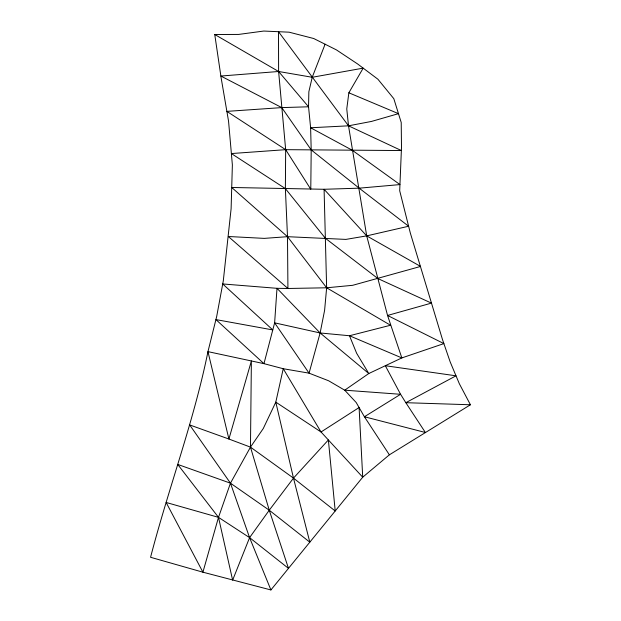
<?xml version="1.0" encoding="UTF-8"?>
<svg xmlns="http://www.w3.org/2000/svg" width="621" height="621" viewBox="0 0 621 621"><rect width="100%" height="100%" fill="white"/><g stroke="black" fill="none" stroke-linecap="round" stroke-linejoin="round"><path stroke-width="0.93" d="M325.094 44.215L312.223 77.276L308.854 91.761L308.544 106.789L310.616 127.763L352.185 150.197L399.955 184.584L359.186 188.171L324.084 189.281L326.638 287.787L324.604 310.337L320.125 332.965L309.064 373.159L274.629 322.842L263.964 363.658L215.922 319.59L272.774 329.93L222.714 283.952L276.997 288.315L320.125 332.965L368.796 373.524L356.633 353.264L349.491 335.744L401.841 357.921L443.883 343.599L387.551 315.46L431.432 303.11L377.925 278.581L325.435 238.324L285.373 188.605L231.377 153.558L285.668 149.669L401.368 150.546L348.513 125.822L278.503 31.71L278.612 71.493L285.668 149.669L285.373 188.605L287.5 236.686L287.927 288.478L276.997 288.315L274.629 322.842L320.125 332.965L349.491 335.744L390.524 325.249L326.638 287.787L287.5 236.686L231.718 187.48L324.084 189.281L366.7 235.879L420.596 266.44L352.674 285.311L326.638 287.787L287.927 288.478L228.326 236.5L264.236 238.379L287.5 236.686L345.881 239.403L366.7 235.879L408.618 226.238L359.186 188.171L311.199 149.894L281.771 107.604L220.874 76.041L278.612 71.493L312.223 77.276L363.176 68.147L348.855 92.793L346.766 108.947L348.513 125.822L366.7 235.879L387.551 315.46L401.841 357.921L368.796 373.524L344.709 390.182L328.625 380.774L309.064 373.159L283.238 368.719L263.964 363.658L207.957 351.633C193.806 421.512 168.431 488.378 150.569 557.285L202.912 572.189L270.911 589.95L362.718 477.2L389.375 454.82L470.431 404.768L459.346 383.747L450.171 361.888L442.47 339.485L410.341 233.085L399.699 190.748L401.492 147.387L401.22 122.492L393.823 98.692L377.902 79.216L357.618 63.963L336.442 49.905L313.737 38.525L289.114 32.183L263.762 31.05L238.627 34.427L214.75 34.497L221.146 77.897L228.559 121.227L232.37 164.922L231.113 208.71L223.296 280.839L216.69 316.469L207.957 351.633L228.908 439.031L250.473 447.128L293.485 478.116L335.208 510.998L328.369 439.955L293.485 478.116L269.258 510.214L249.588 537.639L232.634 580.161L218.499 517.355L177.684 464.399L230.461 483.177L269.258 510.214L309.817 542.18L293.485 478.116L275.802 402.129L283.238 368.719L321.026 431.991L362.718 477.2L359.093 407.539L321.026 431.991L275.802 402.129L263.281 428.513L250.473 447.128L230.461 483.177L218.499 517.355L202.912 572.189L166.133 502.459L218.499 517.355L249.588 537.639L288.486 568.378L269.258 510.214L250.473 447.128L251.381 360.956L228.908 439.031L189.669 424.919L230.461 483.177L249.588 537.639L270.911 589.95M470.431 404.768L405.823 402.695L400.584 394.296L385.323 365.722L456.016 375.814L405.823 402.695L425.369 432.48L364.403 416.753L356.198 402.524L344.709 390.182L400.584 394.296L364.403 416.753L389.375 454.82M348.855 92.793L398.48 113.666L371.49 121.429L348.513 125.822L310.616 127.763L311.199 149.894L310.779 189.25L285.668 149.669L226.875 111.376L281.771 107.604L308.544 106.789L278.612 71.493L214.75 34.497"/></g></svg>
